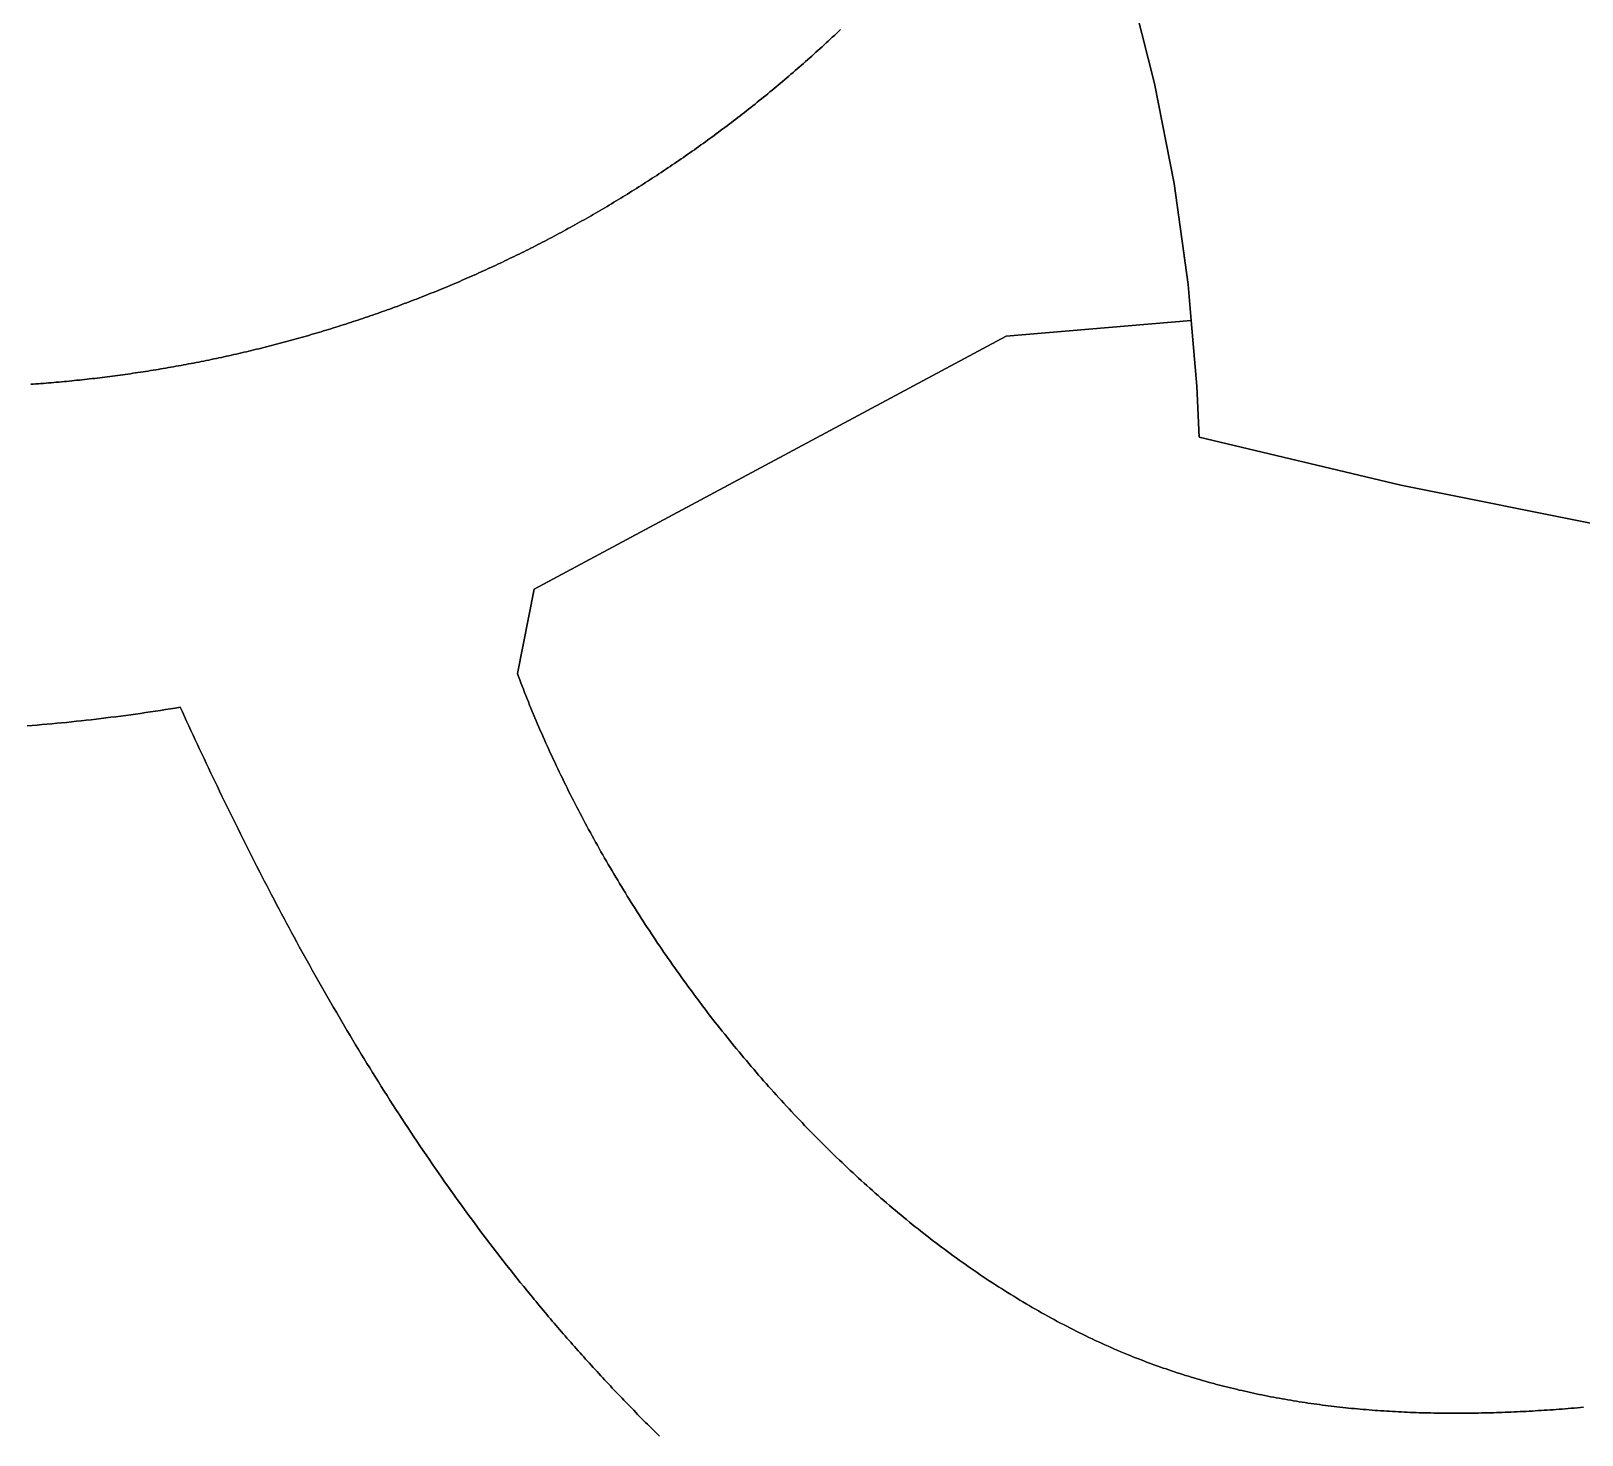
# Model space of a CAD drawing. Header units: millimetres. Extents: x 539514 to 908003, y -69769 to 203909.
# Drawn here: x 676249 to 703066, y -49740 to -25466 of the extents above; entities that cross this region are included whole.
import ezdxf

# ---------------------------------------------------------------- set-up
doc = ezdxf.new("R2010")
doc.units = ezdxf.units.MM
doc.layers.add('CLOSED_AREAS', color=7, linetype='Continuous')

msp = doc.modelspace()

# ---------------------------------------------------------------- linework, layer by layer
at = {"layer": 'CLOSED_AREAS'}
for points in [[(703090.479, -49260.421), (703038.383, -49265.021), (702986.299, -49269.527), (702934.229, -49273.939), (702882.172, -49278.255), (702830.128, -49282.475), (702778.099, -49286.598), (702726.084, -49290.623), (702674.083, -49294.55), (702622.097, -49298.378), (702570.125, -49302.106), (702518.169, -49305.733), (702466.227, -49309.259), (702414.301, -49312.682), (702362.391, -49316.002), (702310.496, -49319.219), (702258.618, -49322.331), (702206.756, -49325.337), (702154.91, -49328.238), (702103.081, -49331.031), (702051.269, -49333.717), (701999.473, -49336.294), (701947.696, -49338.763), (701895.935, -49341.121), (701844.193, -49343.368), (701792.468, -49345.504), (701740.762, -49347.528), (701689.074, -49349.439), (701637.404, -49351.236), (701585.754, -49352.918), (701534.122, -49354.485), (701482.51, -49355.936), (701430.917, -49357.27), (701379.344, -49358.486), (701327.79, -49359.584), (701276.257, -49360.563), (701224.744, -49361.421), (701173.251, -49362.159), (701121.78, -49362.776), (701070.329, -49363.27), (701018.899, -49363.641), (700967.491, -49363.889), (700916.104, -49364.012), (700864.739, -49364.009), (700813.396, -49363.881), (700762.076, -49363.625), (700710.777, -49363.242), (700659.502, -49362.73), (700608.249, -49362.09), (700557.019, -49361.319), (700505.813, -49360.418), (700454.63, -49359.385), (700403.471, -49358.22), (700352.335, -49356.921), (700301.224, -49355.489), (700250.137, -49353.923), (700199.075, -49352.221), (700148.038, -49350.383), (700097.025, -49348.408), (700046.038, -49346.296), (699995.076, -49344.045), (699944.14, -49341.655), (699893.229, -49339.125), (699842.345, -49336.454), (699791.487, -49333.642), (699740.655, -49330.688), (699689.85, -49327.59), (699639.072, -49324.349), (699588.322, -49320.963), (699537.598, -49317.432), (699486.902, -49313.755), (699436.234, -49309.931), (699385.594, -49305.959), (699334.981, -49301.839), (699284.398, -49297.569), (699233.843, -49293.15), (699183.316, -49288.58), (699132.819, -49283.859), (699082.351, -49278.985), (699031.913, -49273.959), (698981.504, -49268.778), (698931.125, -49263.443), (698880.776, -49257.953), (698830.458, -49252.307), (698780.17, -49246.503), (698729.913, -49240.542), (698679.686, -49234.423), (698629.491, -49228.145), (698579.327, -49221.706), (698529.195, -49215.107), (698479.095, -49208.347), (698429.027, -49201.424), (698378.991, -49194.338), (698328.987, -49187.089), (698279.016, -49179.675), (698229.078, -49172.095), (698179.173, -49164.35), (698129.301, -49156.438), (698079.463, -49148.358), (698029.659, -49140.109), (697979.888, -49131.692), (697930.152, -49123.104), (697880.45, -49114.346), (697830.782, -49105.417), (697781.15, -49096.315), (697731.552, -49087.04), (697681.99, -49077.592), (697632.463, -49067.969), (697582.971, -49058.17), (697533.516, -49048.196), (697484.097, -49038.045), (697434.713, -49027.716), (697385.367, -49017.208), (697336.057, -49006.522), (697286.784, -48995.656), (697237.548, -48984.609), (697188.35, -48973.38), (697139.189, -48961.97), (697090.066, -48950.376), (697040.98, -48938.598), (696991.933, -48926.637), (696942.925, -48914.489), (696893.955, -48902.156), (696845.024, -48889.636), (696796.132, -48876.928), (696747.279, -48864.032), (696698.466, -48850.947), (696649.692, -48837.671), (696600.959, -48824.206), (696552.265, -48810.548), (696503.612, -48796.699), (696454.999, -48782.656), (696406.427, -48768.42), (696357.896, -48753.989), (696309.406, -48739.363), (696260.958, -48724.541), (696212.551, -48709.522), (696164.186, -48694.306), (696115.864, -48678.891), (696067.583, -48663.277), (696019.345, -48647.463), (695971.149, -48631.448), (695922.997, -48615.232), (695874.887, -48598.814), (695826.821, -48582.193), (695778.798, -48565.368), (695730.819, -48548.338), (695682.885, -48531.104), (695634.994, -48513.663), (695587.147, -48496.015), (695539.346, -48478.16), (695491.589, -48460.096), (695443.877, -48441.824), (695396.21, -48423.341), (695348.589, -48404.648), (695301.013, -48385.743), (695253.483, -48366.626), (695206, -48347.297), (695150.17, -48324.272), (695094.406, -48300.952), (695038.707, -48277.339), (694983.073, -48253.434), (694927.507, -48229.239), (694872.007, -48204.754), (694816.575, -48179.981), (694761.211, -48154.921), (694705.917, -48129.576), (694650.691, -48103.947), (694595.536, -48078.036), (694540.451, -48051.843), (694485.438, -48025.371), (694430.496, -47998.62), (694375.627, -47971.592), (694320.831, -47944.288), (694266.109, -47916.71), (694211.46, -47888.859), (694156.887, -47860.735), (694102.388, -47832.342), (694047.966, -47803.679), (693993.62, -47774.749), (693939.352, -47745.553), (693885.161, -47716.091), (693831.048, -47686.366), (693777.015, -47656.379), (693723.061, -47626.131), (693669.187, -47595.623), (693615.393, -47564.857), (693561.681, -47533.834), (693508.051, -47502.556), (693454.504, -47471.023), (693401.039, -47439.238), (693347.658, -47407.202), (693294.361, -47374.915), (693241.149, -47342.379), (693188.023, -47309.597), (693134.982, -47276.568), (693082.028, -47243.294), (693029.161, -47209.777), (692976.382, -47176.019), (692923.692, -47142.019), (692871.09, -47107.781), (692818.578, -47073.304), (692766.156, -47038.591), (692713.825, -47003.643), (692661.585, -46968.461), (692609.437, -46933.047), (692557.382, -46897.401), (692505.419, -46861.526), (692453.551, -46825.422), (692401.776, -46789.091), (692350.097, -46752.534), (692298.513, -46715.753), (692247.025, -46678.75), (692195.633, -46641.524), (692144.339, -46604.078), (692093.143, -46566.413), (692042.045, -46528.531), (691991.046, -46490.432), (691940.147, -46452.119), (691889.348, -46413.592), (691838.649, -46374.853), (691788.052, -46335.903), (691737.557, -46296.743), (691687.165, -46257.376), (691636.876, -46217.801), (691586.69, -46178.022), (691536.609, -46138.038), (691486.632, -46097.851), (691436.762, -46057.464), (691386.997, -46016.876), (691337.339, -45976.089), (691287.788, -45935.106), (691238.345, -45893.926), (691189.011, -45852.552), (691139.785, -45810.984), (691090.67, -45769.225), (691041.664, -45727.275), (690992.769, -45685.136), (690943.986, -45642.81), (690895.315, -45600.296), (690846.756, -45557.598), (690798.311, -45514.716), (690749.979, -45471.652), (690701.762, -45428.406), (690653.659, -45384.981), (690605.672, -45341.377), (690557.802, -45297.597), (690510.048, -45253.641), (690462.411, -45209.511), (690414.893, -45165.207), (690367.492, -45120.732), (690320.211, -45076.087), (690273.05, -45031.274), (690226.009, -44986.292), (690179.088, -44941.145), (690132.29, -44895.832), (690085.613, -44850.357), (690039.059, -44804.719), (689992.628, -44758.92), (689946.321, -44712.962), (689900.138, -44666.846), (689854.081, -44620.574), (689808.148, -44574.146), (689762.343, -44527.564), (689716.664, -44480.829), (689671.112, -44433.944), (689625.688, -44386.908), (689580.393, -44339.724), (689535.227, -44292.392), (689490.191, -44244.915), (689445.285, -44197.293), (689400.509, -44149.529), (689355.866, -44101.622), (689311.354, -44053.575), (689266.976, -44005.389), (689222.73, -43957.065), (689178.619, -43908.605), (689134.641, -43860.009), (689090.799, -43811.281), (689047.093, -43762.419), (689003.522, -43713.427), (688960.089, -43664.305), (688916.793, -43615.055), (688873.635, -43565.679), (688830.616, -43516.176), (688787.735, -43466.55), (688744.995, -43416.8), (688702.395, -43366.929), (688659.936, -43316.938), (688617.618, -43266.829), (688575.443, -43216.602), (688533.41, -43166.258), (688491.521, -43115.8), (688449.775, -43065.229), (688408.174, -43014.546), (688366.719, -42963.752), (688325.408, -42912.849), (688284.244, -42861.838), (688243.227, -42810.72), (688202.358, -42759.497), (688161.636, -42708.17), (688121.064, -42656.741), (688080.64, -42605.21), (688040.366, -42553.58), (688000.243, -42501.851), (687960.27, -42450.025), (687920.45, -42398.104), (687880.781, -42346.087), (687841.265, -42293.978), (687801.903, -42241.778), (687762.694, -42189.486), (687723.64, -42137.106), (687684.742, -42084.639), (687645.998, -42032.085), (687607.412, -41979.446), (687568.982, -41926.723), (687530.71, -41873.918), (687492.595, -41821.033), (687454.64, -41768.068), (687416.844, -41715.025), (687379.207, -41661.904), (687341.731, -41608.709), (687304.416, -41555.439), (687267.263, -41502.097), (687230.272, -41448.683), (687193.444, -41395.2), (687156.779, -41341.647), (687120.278, -41288.027), (687083.942, -41234.342), (687047.771, -41180.591), (687011.766, -41126.778), (686975.927, -41072.902), (686940.255, -41018.966), (686904.751, -40964.971), (686869.415, -40910.918), (686834.248, -40856.808), (686799.249, -40802.643), (686764.421, -40748.425), (686729.764, -40694.154), (686695.277, -40639.832), (686660.962, -40585.46), (686626.819, -40531.04), (686592.85, -40476.573), (686559.053, -40422.06), (686525.431, -40367.503), (686491.984, -40312.902), (686458.711, -40258.261), (686425.615, -40203.579), (686392.694, -40148.858), (686359.951, -40094.099), (686327.386, -40039.305), (686294.998, -39984.475), (686262.79, -39929.612), (686230.761, -39874.717), (686198.911, -39819.792), (686167.243, -39764.836), (686135.755, -39709.853), (686104.449, -39654.843), (686073.326, -39599.808), (686042.385, -39544.748), (686011.628, -39489.666), (685981.055, -39434.563), (685950.667, -39379.439), (685920.464, -39324.297), (685890.447, -39269.138), (685860.616, -39213.963), (685830.973, -39158.774), (685801.517, -39103.571), (685772.249, -39048.356), (685743.17, -38993.131), (685714.28, -38937.897), (685685.581, -38882.655), (685657.072, -38827.407), (685628.754, -38772.154), (685600.628, -38716.897), (685572.695, -38661.637), (685544.954, -38606.377), (685517.407, -38551.117), (685490.054, -38495.858), (685462.896, -38440.603), (685435.933, -38385.352), (685409.166, -38330.107), (685382.596, -38274.869), (685356.222, -38219.64), (685330.047, -38164.42), (685304.069, -38109.212), (685278.291, -38054.016), (685252.712, -37998.834), (685227.333, -37943.667), (685202.154, -37888.517), (685177.177, -37833.385), (685152.402, -37778.272), (685127.829, -37723.18), (685103.459, -37668.109), (685079.293, -37613.063), (685055.331, -37558.04), (685031.574, -37503.044), (685008.022, -37448.076), (684984.676, -37393.136), (684961.536, -37338.226), (684938.604, -37283.348), (684915.879, -37228.503), (684893.363, -37173.692), (684871.056, -37118.916), (684848.958, -37064.178), (684827.07, -37009.477), (684805.393, -36954.816), (684783.927, -36900.197), (684762.674, -36845.619), (684741.632, -36791.085), (684720.804, -36736.596), (684700.189, -36682.154), (684679.788, -36627.759), (684659.603, -36573.414), (684951.087, -35115.992), (693112.651, -30743.725), (696310.623, -30471.434), (696257.799, -29851.032), (696013.3, -28103.956), (695674.654, -26372.656), (695242.88, -24662.208)], [(695242.88, -24662.208), (695674.654, -26372.656), (696013.3, -28103.956), (696257.799, -29851.032), (696310.623, -30471.434), (696407.462, -31608.777), (696446.575, -32490.046), (699932.722, -33315.268), (703444.657, -34022.647)], [(690244.753, -25440.851), (690209.634, -25474.096), (690174.468, -25507.247), (690139.257, -25540.304), (690104, -25573.269), (690068.697, -25606.14), (690033.348, -25638.918), (689997.954, -25671.602), (689962.515, -25704.194), (689927.031, -25736.692), (689891.501, -25769.097), (689855.926, -25801.409), (689820.307, -25833.628), (689784.642, -25865.754), (689748.933, -25897.786), (689713.18, -25929.726), (689677.381, -25961.573), (689641.539, -25993.327), (689605.652, -26024.988), (689569.721, -26056.556), (689533.747, -26088.031), (689497.728, -26119.413), (689461.665, -26150.703), (689425.559, -26181.9), (689389.409, -26213.004), (689353.216, -26244.016), (689316.98, -26274.935), (689280.7, -26305.761), (689244.377, -26336.495), (689208.011, -26367.136), (689171.602, -26397.684), (689135.15, -26428.14), (689098.656, -26458.504), (689062.119, -26488.775), (689025.54, -26518.954), (688988.918, -26549.04), (688952.254, -26579.034), (688915.548, -26608.936), (688878.8, -26638.745), (688842.01, -26668.463), (688805.178, -26698.088), (688768.305, -26727.62), (688731.39, -26757.061), (688694.434, -26786.41), (688657.436, -26815.666), (688620.397, -26844.831), (688583.317, -26873.903), (688546.196, -26902.883), (688509.034, -26931.772), (688471.831, -26960.568), (688434.588, -26989.273), (688397.304, -27017.885), (688359.979, -27046.406), (688322.615, -27074.835), (688285.21, -27103.173), (688247.765, -27131.418), (688210.28, -27159.572), (688172.755, -27187.634), (688135.19, -27215.605), (688097.586, -27243.484), (688059.942, -27271.271), (688022.258, -27298.967), (687984.536, -27326.571), (687946.774, -27354.083), (687908.973, -27381.505), (687871.133, -27408.834), (687833.254, -27436.073), (687795.336, -27463.22), (687757.38, -27490.276), (687719.385, -27517.24), (687681.352, -27544.113), (687643.28, -27570.895), (687605.17, -27597.586), (687567.022, -27624.185), (687528.837, -27650.693), (687490.613, -27677.111), (687452.351, -27703.437), (687414.052, -27729.672), (687375.715, -27755.816), (687337.341, -27781.869), (687298.93, -27807.831), (687260.481, -27833.702), (687221.995, -27859.482), (687183.472, -27885.172), (687144.913, -27910.77), (687106.316, -27936.278), (687067.683, -27961.695), (687029.014, -27987.021), (686990.308, -28012.256), (686951.566, -28037.401), (686912.787, -28062.455), (686873.972, -28087.419), (686835.122, -28112.292), (686796.235, -28137.074), (686757.313, -28161.766), (686718.355, -28186.367), (686679.362, -28210.878), (686640.333, -28235.299), (686601.269, -28259.629), (686562.17, -28283.868), (686523.035, -28308.018), (686483.866, -28332.077), (686444.662, -28356.046), (686405.423, -28379.924), (686366.149, -28403.712), (686326.841, -28427.41), (686287.499, -28451.018), (686248.122, -28474.536), (686208.711, -28497.964), (686169.266, -28521.302), (686129.787, -28544.549), (686090.274, -28567.707), (686050.727, -28590.775), (686011.147, -28613.753), (685971.533, -28636.641), (685931.886, -28659.439), (685892.205, -28682.147), (685852.491, -28704.765), (685812.744, -28727.294), (685772.965, -28749.733), (685733.152, -28772.082), (685693.307, -28794.341), (685653.429, -28816.511), (685613.518, -28838.591), (685573.575, -28860.582), (685533.6, -28882.483), (685493.593, -28904.294), (685453.553, -28926.016), (685413.482, -28947.649), (685373.379, -28969.192), (685333.244, -28990.646), (685293.077, -29012.01), (685252.879, -29033.285), (685212.649, -29054.471), (685172.389, -29075.567), (685132.097, -29096.575), (685091.773, -29117.493), (685051.419, -29138.321), (685011.035, -29159.061), (684970.619, -29179.712), (684930.173, -29200.273), (684889.696, -29220.745), (684849.189, -29241.129), (684808.652, -29261.423), (684768.084, -29281.629), (684727.486, -29301.745), (684686.859, -29321.773), (684646.201, -29341.711), (684605.514, -29361.561), (684564.798, -29381.322), (684524.051, -29400.995), (684483.276, -29420.578), (684442.471, -29440.073), (684401.637, -29459.479), (684360.773, -29478.797), (684319.881, -29498.025), (684278.96, -29517.166), (684238.011, -29536.218), (684197.033, -29555.181), (684156.026, -29574.055), (684114.991, -29592.842), (684073.927, -29611.54), (684032.836, -29630.149), (683991.716, -29648.67), (683950.569, -29667.103), (683909.393, -29685.447), (683868.19, -29703.703), (683826.959, -29721.871), (683785.701, -29739.951), (683744.416, -29757.942), (683703.103, -29775.846), (683661.763, -29793.661), (683620.396, -29811.388), (683579.002, -29829.027), (683537.581, -29846.578), (683496.133, -29864.041), (683454.659, -29881.416), (683413.159, -29898.704), (683371.632, -29915.903), (683330.078, -29933.014), (683288.499, -29950.038), (683246.893, -29966.974), (683205.262, -29983.822), (683163.605, -30000.582), (683121.922, -30017.255), (683080.214, -30033.839), (683038.48, -30050.337), (682996.72, -30066.746), (682954.936, -30083.068), (682913.126, -30099.303), (682871.291, -30115.45), (682829.431, -30131.509), (682787.547, -30147.481), (682745.638, -30163.366), (682703.704, -30179.163), (682661.745, -30194.872), (682619.763, -30210.495), (682577.756, -30226.03), (682535.725, -30241.478), (682493.67, -30256.839), (682451.591, -30272.112), (682409.488, -30287.298), (682367.361, -30302.397), (682325.211, -30317.409), (682283.038, -30332.334), (682240.841, -30347.172), (682198.62, -30361.923), (682156.377, -30376.586), (682114.111, -30391.163), (682071.821, -30405.653), (682029.509, -30420.056), (681987.175, -30434.372), (681944.817, -30448.602), (681902.437, -30462.744), (681860.035, -30476.8), (681817.611, -30490.769), (681775.164, -30504.651), (681732.696, -30518.447), (681690.205, -30532.156), (681647.693, -30545.778), (681605.159, -30559.314), (681562.603, -30572.763), (681520.026, -30586.126), (681477.428, -30599.402), (681434.808, -30612.591), (681392.168, -30625.695), (681349.506, -30638.712), (681306.823, -30651.642), (681264.12, -30664.486), (681221.396, -30677.244), (681178.651, -30689.916), (681135.886, -30702.501), (681093.1, -30715), (681050.294, -30727.413), (681007.469, -30739.74), (680964.623, -30751.981), (680921.757, -30764.135), (680878.871, -30776.204), (680835.966, -30788.186), (680793.041, -30800.083), (680750.097, -30811.894), (680707.133, -30823.618), (680664.15, -30835.257), (680621.149, -30846.81), (680578.128, -30858.277), (680535.088, -30869.658), (680492.029, -30880.954), (680448.952, -30892.163), (680405.856, -30903.287), (680362.741, -30914.326), (680319.609, -30925.278), (680276.458, -30936.146), (680233.289, -30946.927), (680190.102, -30957.623), (680146.897, -30968.233), (680103.674, -30978.758), (680060.434, -30989.198), (680017.176, -30999.552), (679973.9, -31009.82), (679930.608, -31020.004), (679887.298, -31030.102), (679843.971, -31040.114), (679800.627, -31050.042), (679757.266, -31059.884), (679713.888, -31069.641), (679670.494, -31079.312), (679627.083, -31088.899), (679583.656, -31098.4), (679540.212, -31107.817), (679496.752, -31117.148), (679453.276, -31126.394), (679409.784, -31135.556), (679366.276, -31144.632), (679322.752, -31153.624), (679279.213, -31162.53), (679235.658, -31171.352), (679192.088, -31180.089), (679148.502, -31188.741), (679104.902, -31197.308), (679061.286, -31205.79), (679017.655, -31214.188), (678974.009, -31222.501), (678930.348, -31230.73), (678886.673, -31238.873), (678842.983, -31246.933), (678799.279, -31254.907), (678755.561, -31262.798), (678711.828, -31270.603), (678668.081, -31278.325), (678624.32, -31285.961), (678580.546, -31293.514), (678536.757, -31300.982), (678492.955, -31308.366), (678449.14, -31315.665), (678405.311, -31322.88), (678361.468, -31330.011), (678317.613, -31337.058), (678273.744, -31344.02), (678229.863, -31350.899), (678185.968, -31357.693), (678142.061, -31364.403), (678098.141, -31371.029), (678054.208, -31377.571), (678010.264, -31384.029), (677966.307, -31390.403), (677922.337, -31396.694), (677878.356, -31402.9), (677834.362, -31409.022), (677790.357, -31415.061), (677746.34, -31421.016), (677702.311, -31426.887), (677658.271, -31432.674), (677614.22, -31438.378), (677570.157, -31443.998), (677526.083, -31449.534), (677481.997, -31454.986), (677437.901, -31460.355), (677393.794, -31465.641), (677349.676, -31470.843), (677305.548, -31475.961), (677261.409, -31480.997), (677217.26, -31485.948), (677173.1, -31490.816), (677128.93, -31495.601), (677084.75, -31500.303), (677040.561, -31504.921), (676996.361, -31509.456), (676952.151, -31513.907), (676907.932, -31518.276), (676863.704, -31522.561), (676819.466, -31526.763), (676775.218, -31530.882), (676730.962, -31534.918), (676686.696, -31538.871), (676642.422, -31542.741), (676598.139, -31546.528), (676553.846, -31550.232), (676509.546, -31553.853), (676465.236, -31557.391), (676420.919, -31560.846), (676376.593, -31564.219), (676332.259, -31567.508), (676287.917, -31570.715), (676243.566, -31573.839)], [(676243.566, -31573.839), (676287.917, -31570.715), (676332.259, -31567.508), (676376.593, -31564.219), (676420.919, -31560.846), (676465.236, -31557.391), (676509.546, -31553.853), (676553.846, -31550.232), (676598.139, -31546.528), (676642.422, -31542.741), (676686.696, -31538.871), (676730.962, -31534.918), (676775.218, -31530.882), (676819.466, -31526.763), (676863.704, -31522.561), (676907.932, -31518.276), (676952.151, -31513.907), (676996.361, -31509.456), (677040.561, -31504.921), (677084.75, -31500.303), (677128.93, -31495.601), (677173.1, -31490.816), (677217.26, -31485.948), (677261.409, -31480.997), (677305.548, -31475.961), (677349.676, -31470.843), (677393.794, -31465.641), (677437.901, -31460.355), (677481.997, -31454.986), (677526.083, -31449.534), (677570.157, -31443.998), (677614.22, -31438.378), (677658.271, -31432.674), (677702.311, -31426.887), (677746.34, -31421.016), (677790.357, -31415.061), (677834.362, -31409.022), (677878.356, -31402.9), (677922.337, -31396.694), (677966.307, -31390.403), (678010.264, -31384.029), (678054.208, -31377.571), (678098.141, -31371.029), (678142.061, -31364.403), (678185.968, -31357.693), (678229.863, -31350.899), (678273.744, -31344.02), (678317.613, -31337.058), (678361.468, -31330.011), (678405.311, -31322.88), (678449.14, -31315.665), (678492.955, -31308.366), (678536.757, -31300.982), (678580.546, -31293.514), (678624.32, -31285.961), (678668.081, -31278.325), (678711.828, -31270.603), (678755.561, -31262.798), (678799.279, -31254.907), (678842.983, -31246.933), (678886.673, -31238.873), (678930.348, -31230.73), (678974.009, -31222.501), (679017.655, -31214.188), (679061.286, -31205.79), (679104.902, -31197.308), (679148.502, -31188.741), (679192.088, -31180.089), (679235.658, -31171.352), (679279.213, -31162.53), (679322.752, -31153.624), (679366.276, -31144.632), (679409.784, -31135.556), (679453.276, -31126.394), (679496.752, -31117.148), (679540.212, -31107.817), (679583.656, -31098.4), (679627.083, -31088.899), (679670.494, -31079.312), (679713.888, -31069.641), (679757.266, -31059.884), (679800.627, -31050.042), (679843.971, -31040.114), (679887.298, -31030.102), (679930.608, -31020.004), (679973.9, -31009.82), (680017.176, -30999.552), (680060.434, -30989.198), (680103.674, -30978.758), (680146.897, -30968.233), (680190.102, -30957.623), (680233.289, -30946.927), (680276.458, -30936.146), (680319.609, -30925.278), (680362.741, -30914.326), (680405.856, -30903.287), (680448.952, -30892.163), (680492.029, -30880.954), (680535.088, -30869.658), (680578.128, -30858.277), (680621.149, -30846.81), (680664.15, -30835.257), (680707.133, -30823.618), (680750.097, -30811.894), (680793.041, -30800.083), (680835.966, -30788.186), (680878.871, -30776.204), (680921.757, -30764.135), (680964.623, -30751.981), (681007.469, -30739.74), (681050.294, -30727.413), (681093.1, -30715), (681135.886, -30702.501), (681178.651, -30689.916), (681221.396, -30677.244), (681264.12, -30664.486), (681306.823, -30651.642), (681349.506, -30638.712), (681392.168, -30625.695), (681434.808, -30612.591), (681477.428, -30599.402), (681520.026, -30586.126), (681562.603, -30572.763), (681605.159, -30559.314), (681647.693, -30545.778), (681690.205, -30532.156), (681732.696, -30518.447), (681775.164, -30504.651), (681817.611, -30490.769), (681860.035, -30476.8), (681902.437, -30462.744), (681944.817, -30448.602), (681987.175, -30434.372), (682029.509, -30420.056), (682071.821, -30405.653), (682114.111, -30391.163), (682156.377, -30376.586), (682198.62, -30361.923), (682240.841, -30347.172), (682283.038, -30332.334), (682325.211, -30317.409), (682367.361, -30302.397), (682409.488, -30287.298), (682451.591, -30272.112), (682493.67, -30256.839), (682535.725, -30241.478), (682577.756, -30226.03), (682619.763, -30210.495), (682661.745, -30194.872), (682703.704, -30179.163), (682745.638, -30163.366), (682787.547, -30147.481), (682829.431, -30131.509), (682871.291, -30115.45), (682913.126, -30099.303), (682954.936, -30083.068), (682996.72, -30066.746), (683038.48, -30050.337), (683080.214, -30033.839), (683121.922, -30017.255), (683163.605, -30000.582), (683205.262, -29983.822), (683246.893, -29966.974), (683288.499, -29950.038), (683330.078, -29933.014), (683371.632, -29915.903), (683413.159, -29898.704), (683454.659, -29881.416), (683496.133, -29864.041), (683537.581, -29846.578), (683579.002, -29829.027), (683620.396, -29811.388), (683661.763, -29793.661), (683703.103, -29775.846), (683744.416, -29757.942), (683785.701, -29739.951), (683826.959, -29721.871), (683868.19, -29703.703), (683909.393, -29685.447), (683950.569, -29667.103), (683991.716, -29648.67), (684032.836, -29630.149), (684073.927, -29611.54), (684114.991, -29592.842), (684156.026, -29574.055), (684197.033, -29555.181), (684238.011, -29536.218), (684278.96, -29517.166), (684319.881, -29498.025), (684360.773, -29478.797), (684401.637, -29459.479), (684442.471, -29440.073), (684483.276, -29420.578), (684524.051, -29400.995), (684564.798, -29381.322), (684605.514, -29361.561), (684646.201, -29341.711), (684686.859, -29321.773), (684727.486, -29301.745), (684768.084, -29281.629), (684808.652, -29261.423), (684849.189, -29241.129), (684889.696, -29220.745), (684930.173, -29200.273), (684970.619, -29179.712), (685011.035, -29159.061), (685051.419, -29138.321), (685091.773, -29117.493), (685132.097, -29096.575), (685172.389, -29075.567), (685212.649, -29054.471), (685252.879, -29033.285), (685293.077, -29012.01), (685333.244, -28990.646), (685373.379, -28969.192), (685413.482, -28947.649), (685453.553, -28926.016), (685493.593, -28904.294), (685533.6, -28882.483), (685573.575, -28860.582), (685613.518, -28838.591), (685653.429, -28816.511), (685693.307, -28794.341), (685733.152, -28772.082), (685772.965, -28749.733), (685812.744, -28727.294), (685852.491, -28704.765), (685892.205, -28682.147), (685931.886, -28659.439), (685971.533, -28636.641), (686011.147, -28613.753), (686050.727, -28590.775), (686090.274, -28567.707), (686129.787, -28544.549), (686169.266, -28521.302), (686208.711, -28497.964), (686248.122, -28474.536), (686287.499, -28451.018), (686326.841, -28427.41), (686366.149, -28403.712), (686405.423, -28379.924), (686444.662, -28356.046), (686483.866, -28332.077), (686523.035, -28308.018), (686562.17, -28283.868), (686601.269, -28259.629), (686640.333, -28235.299), (686679.362, -28210.878), (686718.355, -28186.367), (686757.313, -28161.766), (686796.235, -28137.074), (686835.122, -28112.292), (686873.972, -28087.419), (686912.787, -28062.455), (686951.566, -28037.401), (686990.308, -28012.256), (687029.014, -27987.021), (687067.683, -27961.695), (687106.316, -27936.278), (687144.913, -27910.77), (687183.472, -27885.172), (687221.995, -27859.482), (687260.481, -27833.702), (687298.93, -27807.831), (687337.341, -27781.869), (687375.715, -27755.816), (687414.052, -27729.672), (687452.351, -27703.437), (687490.613, -27677.111), (687528.837, -27650.693), (687567.022, -27624.185), (687605.17, -27597.586), (687643.28, -27570.895), (687681.352, -27544.113), (687719.385, -27517.24), (687757.38, -27490.276), (687795.336, -27463.22), (687833.254, -27436.073), (687871.133, -27408.834), (687908.973, -27381.505), (687946.774, -27354.083), (687984.536, -27326.571), (688022.258, -27298.967), (688059.942, -27271.271), (688097.586, -27243.484), (688135.19, -27215.605), (688172.755, -27187.634), (688210.28, -27159.572), (688247.765, -27131.418), (688285.21, -27103.173), (688322.615, -27074.835), (688359.979, -27046.406), (688397.304, -27017.885), (688434.588, -26989.273), (688471.831, -26960.568), (688509.034, -26931.772), (688546.196, -26902.883), (688583.317, -26873.903), (688620.397, -26844.831), (688657.436, -26815.666), (688694.434, -26786.41), (688731.39, -26757.061), (688768.305, -26727.62), (688805.178, -26698.088), (688842.01, -26668.463), (688878.8, -26638.745), (688915.548, -26608.936), (688952.254, -26579.034), (688988.918, -26549.04), (689025.54, -26518.954), (689062.119, -26488.775), (689098.656, -26458.504), (689135.15, -26428.14), (689171.602, -26397.684), (689208.011, -26367.136), (689244.377, -26336.495), (689280.7, -26305.761), (689316.98, -26274.935), (689353.216, -26244.016), (689389.409, -26213.004), (689425.559, -26181.9), (689461.665, -26150.703), (689497.728, -26119.413), (689533.747, -26088.031), (689569.721, -26056.556), (689605.652, -26024.988), (689641.539, -25993.327), (689677.381, -25961.573), (689713.18, -25929.726), (689748.933, -25897.786), (689784.642, -25865.754), (689820.307, -25833.628), (689855.926, -25801.409), (689891.501, -25769.097), (689927.031, -25736.692), (689962.515, -25704.194), (689997.954, -25671.602), (690033.348, -25638.918), (690068.697, -25606.14), (690104, -25573.269), (690139.257, -25540.304), (690174.468, -25507.247), (690209.634, -25474.096), (690244.753, -25440.851)], [(703444.657, -34022.647), (699932.722, -33315.268), (696446.575, -32490.046), (696407.462, -31608.777), (696310.623, -30471.434), (693112.651, -30743.725), (684951.087, -35115.992), (684659.603, -36573.414), (684679.788, -36627.759), (684700.189, -36682.154), (684720.804, -36736.596), (684741.632, -36791.085), (684762.674, -36845.619), (684783.927, -36900.197), (684805.393, -36954.816), (684827.07, -37009.477), (684848.958, -37064.178), (684871.056, -37118.916), (684893.363, -37173.692), (684915.879, -37228.503), (684938.604, -37283.348), (684961.536, -37338.226), (684984.676, -37393.136), (685008.022, -37448.076), (685031.574, -37503.044), (685055.331, -37558.04), (685079.293, -37613.063), (685103.459, -37668.109), (685127.829, -37723.18), (685152.402, -37778.272), (685177.177, -37833.385), (685202.154, -37888.517), (685227.333, -37943.667), (685252.712, -37998.834), (685278.291, -38054.016), (685304.069, -38109.212), (685330.047, -38164.42), (685356.222, -38219.64), (685382.596, -38274.869), (685409.166, -38330.107), (685435.933, -38385.352), (685462.896, -38440.603), (685490.054, -38495.858), (685517.407, -38551.117), (685544.954, -38606.377), (685572.695, -38661.637), (685600.628, -38716.897), (685628.754, -38772.154), (685657.072, -38827.407), (685685.581, -38882.655), (685714.28, -38937.897), (685743.17, -38993.131), (685772.249, -39048.356), (685801.517, -39103.571), (685830.973, -39158.774), (685860.616, -39213.963), (685890.447, -39269.138), (685920.464, -39324.297), (685950.667, -39379.439), (685981.055, -39434.563), (686011.628, -39489.666), (686042.385, -39544.748), (686073.326, -39599.808), (686104.449, -39654.843), (686135.755, -39709.853), (686167.243, -39764.836), (686198.911, -39819.792), (686230.761, -39874.717), (686262.79, -39929.612), (686294.998, -39984.475), (686327.386, -40039.305), (686359.951, -40094.099), (686392.694, -40148.858), (686425.615, -40203.579), (686458.711, -40258.261), (686491.984, -40312.902), (686525.431, -40367.503), (686559.053, -40422.06), (686592.85, -40476.573), (686626.819, -40531.04), (686660.962, -40585.46), (686695.277, -40639.832), (686729.764, -40694.154), (686764.421, -40748.425), (686799.249, -40802.643), (686834.248, -40856.808), (686869.415, -40910.918), (686904.751, -40964.971), (686940.255, -41018.966), (686975.927, -41072.902), (687011.766, -41126.778), (687047.771, -41180.591), (687083.942, -41234.342), (687120.278, -41288.027), (687156.779, -41341.647), (687193.444, -41395.2), (687230.272, -41448.683), (687267.263, -41502.097), (687304.416, -41555.439), (687341.731, -41608.709), (687379.207, -41661.904), (687416.844, -41715.025), (687454.64, -41768.068), (687492.595, -41821.033), (687530.71, -41873.918), (687568.982, -41926.723), (687607.412, -41979.446), (687645.998, -42032.085), (687684.742, -42084.639), (687723.64, -42137.106), (687762.694, -42189.486), (687801.903, -42241.778), (687841.265, -42293.978), (687880.781, -42346.087), (687920.45, -42398.104), (687960.27, -42450.025), (688000.243, -42501.851), (688040.366, -42553.58), (688080.64, -42605.21), (688121.064, -42656.741), (688161.636, -42708.17), (688202.358, -42759.497), (688243.227, -42810.72), (688284.244, -42861.838), (688325.408, -42912.849), (688366.719, -42963.752), (688408.174, -43014.546), (688449.775, -43065.229), (688491.521, -43115.8), (688533.41, -43166.258), (688575.443, -43216.602), (688617.618, -43266.829), (688659.936, -43316.938), (688702.395, -43366.929), (688744.995, -43416.8), (688787.735, -43466.55), (688830.616, -43516.176), (688873.635, -43565.679), (688916.793, -43615.055), (688960.089, -43664.305), (689003.522, -43713.427), (689047.093, -43762.419), (689090.799, -43811.281), (689134.641, -43860.009), (689178.619, -43908.605), (689222.73, -43957.065), (689266.976, -44005.389), (689311.354, -44053.575), (689355.866, -44101.622), (689400.509, -44149.529), (689445.285, -44197.293), (689490.191, -44244.915), (689535.227, -44292.392), (689580.393, -44339.724), (689625.688, -44386.908), (689671.112, -44433.944), (689716.664, -44480.829), (689762.343, -44527.564), (689808.148, -44574.146), (689854.081, -44620.574), (689900.138, -44666.846), (689946.321, -44712.962), (689992.628, -44758.92), (690039.059, -44804.719), (690085.613, -44850.357), (690132.29, -44895.832), (690179.088, -44941.145), (690226.009, -44986.292), (690273.05, -45031.274), (690320.211, -45076.087), (690367.492, -45120.732), (690414.893, -45165.207), (690462.411, -45209.511), (690510.048, -45253.641), (690557.802, -45297.597), (690605.672, -45341.377), (690653.659, -45384.981), (690701.762, -45428.406), (690749.979, -45471.652), (690798.311, -45514.716), (690846.756, -45557.598), (690895.315, -45600.296), (690943.986, -45642.81), (690992.769, -45685.136), (691041.664, -45727.275), (691090.67, -45769.225), (691139.785, -45810.984), (691189.011, -45852.552), (691238.345, -45893.926), (691287.788, -45935.106), (691337.339, -45976.089), (691386.997, -46016.876), (691436.762, -46057.464), (691486.632, -46097.851), (691536.609, -46138.038), (691586.69, -46178.022), (691636.876, -46217.801), (691687.165, -46257.376), (691737.557, -46296.743), (691788.052, -46335.903), (691838.649, -46374.853), (691889.348, -46413.592), (691940.147, -46452.119), (691991.046, -46490.432), (692042.045, -46528.531), (692093.143, -46566.413), (692144.339, -46604.078), (692195.633, -46641.524), (692247.025, -46678.75), (692298.513, -46715.753), (692350.097, -46752.534), (692401.776, -46789.091), (692453.551, -46825.422), (692505.419, -46861.526), (692557.382, -46897.401), (692609.437, -46933.047), (692661.585, -46968.461), (692713.825, -47003.643), (692766.156, -47038.591), (692818.578, -47073.304), (692871.09, -47107.781), (692923.692, -47142.019), (692976.382, -47176.019), (693029.161, -47209.777), (693082.028, -47243.294), (693134.982, -47276.568), (693188.023, -47309.597), (693241.149, -47342.379), (693294.361, -47374.915), (693347.658, -47407.202), (693401.039, -47439.238), (693454.504, -47471.023), (693508.051, -47502.556), (693561.681, -47533.834), (693615.393, -47564.857), (693669.187, -47595.623), (693723.061, -47626.131), (693777.015, -47656.379), (693831.048, -47686.366), (693885.161, -47716.091), (693939.352, -47745.553), (693993.62, -47774.749), (694047.966, -47803.679), (694102.388, -47832.342), (694156.887, -47860.735), (694211.46, -47888.859), (694266.109, -47916.71), (694320.831, -47944.288), (694375.627, -47971.592), (694430.496, -47998.62), (694485.438, -48025.371), (694540.451, -48051.843), (694595.536, -48078.036), (694650.691, -48103.947), (694705.917, -48129.576), (694761.211, -48154.921), (694816.575, -48179.981), (694872.007, -48204.754), (694927.507, -48229.239), (694983.073, -48253.434), (695038.707, -48277.339), (695094.406, -48300.952), (695150.17, -48324.272), (695206, -48347.297), (695253.483, -48366.626), (695301.013, -48385.743), (695348.589, -48404.648), (695396.21, -48423.341), (695443.877, -48441.824), (695491.589, -48460.096), (695539.346, -48478.16), (695587.147, -48496.015), (695634.994, -48513.663), (695682.885, -48531.104), (695730.819, -48548.338), (695778.798, -48565.368), (695826.821, -48582.193), (695874.887, -48598.814), (695922.997, -48615.232), (695971.149, -48631.448), (696019.345, -48647.463), (696067.583, -48663.277), (696115.864, -48678.891), (696164.186, -48694.306), (696212.551, -48709.522), (696260.958, -48724.541), (696309.406, -48739.363), (696357.896, -48753.989), (696406.427, -48768.42), (696454.999, -48782.656), (696503.612, -48796.699), (696552.265, -48810.548), (696600.959, -48824.206), (696649.692, -48837.671), (696698.466, -48850.947), (696747.279, -48864.032), (696796.132, -48876.928), (696845.024, -48889.636), (696893.955, -48902.156), (696942.925, -48914.489), (696991.933, -48926.637), (697040.98, -48938.598), (697090.066, -48950.376), (697139.189, -48961.97), (697188.35, -48973.38), (697237.548, -48984.609), (697286.784, -48995.656), (697336.057, -49006.522), (697385.367, -49017.208), (697434.713, -49027.716), (697484.097, -49038.045), (697533.516, -49048.196), (697582.971, -49058.17), (697632.463, -49067.969), (697681.99, -49077.592), (697731.552, -49087.04), (697781.15, -49096.315), (697830.782, -49105.417), (697880.45, -49114.346), (697930.152, -49123.104), (697979.888, -49131.692), (698029.659, -49140.109), (698079.463, -49148.358), (698129.301, -49156.438), (698179.173, -49164.35), (698229.078, -49172.095), (698279.016, -49179.675), (698328.987, -49187.089), (698378.991, -49194.338), (698429.027, -49201.424), (698479.095, -49208.347), (698529.195, -49215.107), (698579.327, -49221.706), (698629.491, -49228.145), (698679.686, -49234.423), (698729.913, -49240.542), (698780.17, -49246.503), (698830.458, -49252.307), (698880.776, -49257.953), (698931.125, -49263.443), (698981.504, -49268.778), (699031.913, -49273.959), (699082.351, -49278.985), (699132.819, -49283.859), (699183.316, -49288.58), (699233.843, -49293.15), (699284.398, -49297.569), (699334.981, -49301.839), (699385.594, -49305.959), (699436.234, -49309.931), (699486.902, -49313.755), (699537.598, -49317.432), (699588.322, -49320.963), (699639.072, -49324.349), (699689.85, -49327.59), (699740.655, -49330.688), (699791.487, -49333.642), (699842.345, -49336.454), (699893.229, -49339.125), (699944.14, -49341.655), (699995.076, -49344.045), (700046.038, -49346.296), (700097.025, -49348.408), (700148.038, -49350.383), (700199.075, -49352.221), (700250.137, -49353.923), (700301.224, -49355.489), (700352.335, -49356.921), (700403.471, -49358.22), (700454.63, -49359.385), (700505.813, -49360.418), (700557.019, -49361.319), (700608.249, -49362.09), (700659.502, -49362.73), (700710.777, -49363.242), (700762.076, -49363.625), (700813.396, -49363.881), (700864.739, -49364.009), (700916.104, -49364.012), (700967.491, -49363.889), (701018.899, -49363.641), (701070.329, -49363.27), (701121.78, -49362.776), (701173.251, -49362.159), (701224.744, -49361.421), (701276.257, -49360.563), (701327.79, -49359.584), (701379.344, -49358.486), (701430.917, -49357.27), (701482.51, -49355.936), (701534.122, -49354.485), (701585.754, -49352.918), (701637.404, -49351.236), (701689.074, -49349.439), (701740.762, -49347.528), (701792.468, -49345.504), (701844.193, -49343.368), (701895.935, -49341.121), (701947.696, -49338.763), (701999.473, -49336.294), (702051.269, -49333.717), (702103.081, -49331.031), (702154.91, -49328.238), (702206.756, -49325.337), (702258.618, -49322.331), (702310.496, -49319.219), (702362.391, -49316.002), (702414.301, -49312.682), (702466.227, -49309.259), (702518.169, -49305.733), (702570.125, -49302.106), (702622.097, -49298.378), (702674.083, -49294.55), (702726.084, -49290.623), (702778.099, -49286.598), (702830.128, -49282.475), (702882.172, -49278.255), (702934.229, -49273.939), (702986.299, -49269.527), (703038.383, -49265.021), (703090.479, -49260.421)], [(676183.693, -37478.649), (676268.527, -37471.977), (676353.398, -37465.06), (676438.307, -37457.898), (676523.252, -37450.49), (676608.234, -37442.836), (676693.253, -37434.935), (676778.308, -37426.788), (676863.398, -37418.394), (676948.525, -37409.753), (677033.687, -37400.863), (677118.884, -37391.726), (677204.117, -37382.341), (677289.384, -37372.706), (677374.687, -37362.823), (677460.023, -37352.69), (677545.394, -37342.308), (677630.799, -37331.675), (677716.238, -37320.793), (677801.71, -37309.659), (677887.215, -37298.275), (677972.754, -37286.639), (678058.326, -37274.751), (678143.93, -37262.612), (678229.567, -37250.22), (678315.236, -37237.575), (678400.937, -37224.678), (678486.67, -37211.527), (678572.434, -37198.122), (678658.23, -37184.463), (678744.056, -37170.55), (678829.914, -37156.383), (678866.515, -37236.737), (678903.255, -37317.156), (678940.133, -37397.638), (678977.151, -37478.181), (679014.31, -37558.783), (679051.61, -37639.442), (679089.051, -37720.157), (679126.635, -37800.924), (679164.363, -37881.744), (679202.235, -37962.613), (679240.251, -38043.529), (679278.413, -38124.492), (679316.721, -38205.498), (679355.177, -38286.546), (679393.78, -38367.635), (679432.532, -38448.762), (679471.432, -38529.925), (679510.483, -38611.122), (679549.685, -38692.352), (679589.037, -38773.613), (679628.542, -38854.902), (679668.2, -38936.219), (679708.012, -39017.56), (679747.978, -39098.925), (679788.099, -39180.31), (679828.375, -39261.715), (679868.809, -39343.137), (679909.399, -39424.575), (679950.148, -39506.027), (679991.055, -39587.49), (680032.122, -39668.963), (680073.349, -39750.444), (680114.737, -39831.931), (680156.286, -39913.422), (680197.998, -39994.915), (680239.874, -40076.409), (680281.913, -40157.901), (680324.116, -40239.39), (680366.485, -40320.873), (680409.02, -40402.349), (680451.722, -40483.816), (680494.591, -40565.272), (680537.629, -40646.716), (680580.835, -40728.144), (680624.212, -40809.556), (680667.758, -40890.949), (680711.476, -40972.321), (680755.366, -41053.671), (680799.429, -41134.997), (680843.665, -41216.297), (680888.075, -41297.569), (680932.66, -41378.811), (680977.42, -41460.021), (681022.357, -41541.197), (681067.471, -41622.337), (681112.762, -41703.44), (681158.233, -41784.504), (681203.882, -41865.526), (681249.711, -41946.505), (681295.721, -42027.44), (681341.913, -42108.327), (681388.287, -42189.165), (681434.843, -42269.952), (681481.583, -42350.687), (681528.508, -42431.367), (681575.618, -42511.99), (681622.913, -42592.556), (681670.395, -42673.061), (681718.065, -42753.504), (681765.922, -42833.882), (681813.969, -42914.195), (681862.204, -42994.44), (681910.63, -43074.616), (681959.247, -43154.719), (682008.056, -43234.75), (682057.057, -43314.704), (682106.251, -43394.582), (682155.639, -43474.38), (682205.222, -43554.097), (682255, -43633.732), (682304.974, -43713.281), (682355.145, -43792.744), (682405.514, -43872.118), (682456.081, -43951.401), (682506.846, -44030.592), (682557.812, -44109.688), (682608.978, -44188.689), (682660.345, -44267.591), (682711.915, -44346.393), (682763.687, -44425.093), (682815.662, -44503.69), (682867.842, -44582.181), (682920.226, -44660.564), (682972.816, -44738.837), (683025.612, -44817), (683078.616, -44895.049), (683131.827, -44972.982), (683185.247, -45050.799), (683238.876, -45128.497), (683292.715, -45206.074), (683346.765, -45283.528), (683401.026, -45360.857), (683455.5, -45438.06), (683510.186, -45515.135), (683565.086, -45592.079), (683620.2, -45668.891), (683675.53, -45745.569), (683731.076, -45822.11), (683786.838, -45898.514), (683842.817, -45974.778), (683899.015, -46050.901), (683955.431, -46126.88), (684012.067, -46202.713), (684068.923, -46278.399), (684126, -46353.936), (684183.298, -46429.321), (684240.82, -46504.554), (684298.564, -46579.631), (684356.532, -46654.552), (684414.725, -46729.314), (684473.144, -46803.915), (684531.788, -46878.354), (684590.66, -46952.628), (684649.758, -47026.736), (684709.086, -47100.676), (684768.642, -47174.445), (684828.428, -47248.043), (684888.445, -47321.467), (684919.285, -47359.019), (684950.186, -47396.525), (684981.147, -47433.985), (685012.168, -47471.398), (685043.25, -47508.764), (685074.391, -47546.083), (685105.592, -47583.354), (685136.853, -47620.579), (685168.172, -47657.756), (685199.551, -47694.885), (685230.989, -47731.966), (685262.486, -47768.999), (685294.041, -47805.984), (685325.655, -47842.92), (685357.327, -47879.808), (685389.057, -47916.647), (685420.845, -47953.437), (685452.69, -47990.178), (685484.594, -48026.87), (685516.555, -48063.512), (685548.573, -48100.104), (685580.648, -48136.647), (685612.779, -48173.14), (685644.968, -48209.582), (685677.213, -48245.974), (685709.515, -48282.316), (685741.872, -48318.606), (685774.286, -48354.846), (685806.756, -48391.035), (685839.281, -48427.173), (685871.861, -48463.259), (685904.497, -48499.293), (685937.189, -48535.276), (685969.935, -48571.207), (686002.736, -48607.085), (686035.591, -48642.912), (686068.501, -48678.686), (686101.465, -48714.407), (686134.483, -48750.075), (686167.556, -48785.691), (686200.682, -48821.253), (686233.861, -48856.762), (686267.094, -48892.217), (686300.38, -48927.619), (686333.72, -48962.967), (686367.112, -48998.26), (686400.557, -49033.5), (686434.054, -49068.685), (686467.604, -49103.815), (686501.206, -49138.891), (686534.859, -49173.912), (686568.565, -49208.877), (686602.323, -49243.788), (686636.131, -49278.642), (686669.992, -49313.442), (686703.903, -49348.185), (686737.865, -49382.872), (686771.878, -49417.504), (686805.942, -49452.079), (686840.056, -49486.597), (686874.221, -49521.059), (686908.435, -49555.463), (686942.7, -49589.811), (686977.014, -49624.102), (687011.378, -49658.335), (687045.791, -49692.51), (687080.253, -49726.628), (687114.765, -49760.688)], [(687114.765, -49760.688), (687080.253, -49726.628), (687045.791, -49692.51), (687011.378, -49658.335), (686977.014, -49624.102), (686942.7, -49589.811), (686908.435, -49555.463), (686874.221, -49521.059), (686840.056, -49486.597), (686805.942, -49452.079), (686771.878, -49417.504), (686737.865, -49382.872), (686703.903, -49348.185), (686669.992, -49313.442), (686636.131, -49278.642), (686602.323, -49243.788), (686568.565, -49208.877), (686534.859, -49173.912), (686501.206, -49138.891), (686467.604, -49103.815), (686434.054, -49068.685), (686400.557, -49033.5), (686367.112, -48998.26), (686333.72, -48962.967), (686300.38, -48927.619), (686267.094, -48892.217), (686233.861, -48856.762), (686200.682, -48821.253), (686167.556, -48785.691), (686134.483, -48750.075), (686101.465, -48714.407), (686068.501, -48678.686), (686035.591, -48642.912), (686002.736, -48607.085), (685969.935, -48571.207), (685937.189, -48535.276), (685904.497, -48499.293), (685871.861, -48463.259), (685839.281, -48427.173), (685806.756, -48391.035), (685774.286, -48354.846), (685741.872, -48318.606), (685709.515, -48282.316), (685677.213, -48245.974), (685644.968, -48209.582), (685612.779, -48173.14), (685580.648, -48136.647), (685548.573, -48100.104), (685516.555, -48063.512), (685484.594, -48026.87), (685452.69, -47990.178), (685420.845, -47953.437), (685389.057, -47916.647), (685357.327, -47879.808), (685325.655, -47842.92), (685294.041, -47805.984), (685262.486, -47768.999), (685230.989, -47731.966), (685199.551, -47694.885), (685168.172, -47657.756), (685136.853, -47620.579), (685105.592, -47583.354), (685074.391, -47546.083), (685043.25, -47508.764), (685012.168, -47471.398), (684981.147, -47433.985), (684950.186, -47396.525), (684919.285, -47359.019), (684888.445, -47321.467), (684828.428, -47248.043), (684768.642, -47174.445), (684709.086, -47100.676), (684649.758, -47026.736), (684590.66, -46952.628), (684531.788, -46878.354), (684473.144, -46803.915), (684414.725, -46729.314), (684356.532, -46654.552), (684298.564, -46579.631), (684240.82, -46504.554), (684183.298, -46429.321), (684126, -46353.936), (684068.923, -46278.399), (684012.067, -46202.713), (683955.431, -46126.88), (683899.015, -46050.901), (683842.817, -45974.778), (683786.838, -45898.514), (683731.076, -45822.11), (683675.53, -45745.569), (683620.2, -45668.891), (683565.086, -45592.079), (683510.186, -45515.135), (683455.5, -45438.06), (683401.026, -45360.857), (683346.765, -45283.528), (683292.715, -45206.074), (683238.876, -45128.497), (683185.247, -45050.799), (683131.827, -44972.982), (683078.616, -44895.049), (683025.612, -44817), (682972.816, -44738.837), (682920.226, -44660.564), (682867.842, -44582.181), (682815.662, -44503.69), (682763.687, -44425.093), (682711.915, -44346.393), (682660.345, -44267.591), (682608.978, -44188.689), (682557.812, -44109.688), (682506.846, -44030.592), (682456.081, -43951.401), (682405.514, -43872.118), (682355.145, -43792.744), (682304.974, -43713.281), (682255, -43633.732), (682205.222, -43554.097), (682155.639, -43474.38), (682106.251, -43394.582), (682057.057, -43314.704), (682008.056, -43234.75), (681959.247, -43154.719), (681910.63, -43074.616), (681862.204, -42994.44), (681813.969, -42914.195), (681765.922, -42833.882), (681718.065, -42753.504), (681670.395, -42673.061), (681622.913, -42592.556), (681575.618, -42511.99), (681528.508, -42431.367), (681481.583, -42350.687), (681434.843, -42269.952), (681388.287, -42189.165), (681341.913, -42108.327), (681295.721, -42027.44), (681249.711, -41946.505), (681203.882, -41865.526), (681158.233, -41784.504), (681112.762, -41703.44), (681067.471, -41622.337), (681022.357, -41541.197), (680977.42, -41460.021), (680932.66, -41378.811), (680888.075, -41297.569), (680843.665, -41216.297), (680799.429, -41134.997), (680755.366, -41053.671), (680711.476, -40972.321), (680667.758, -40890.949), (680624.212, -40809.556), (680580.835, -40728.144), (680537.629, -40646.716), (680494.591, -40565.272), (680451.722, -40483.816), (680409.02, -40402.349), (680366.485, -40320.873), (680324.116, -40239.39), (680281.913, -40157.901), (680239.874, -40076.409), (680197.998, -39994.915), (680156.286, -39913.422), (680114.737, -39831.931), (680073.349, -39750.444), (680032.122, -39668.963), (679991.055, -39587.49), (679950.148, -39506.027), (679909.399, -39424.575), (679868.809, -39343.137), (679828.375, -39261.715), (679788.099, -39180.31), (679747.978, -39098.925), (679708.012, -39017.56), (679668.2, -38936.219), (679628.542, -38854.902), (679589.037, -38773.613), (679549.685, -38692.352), (679510.483, -38611.122), (679471.432, -38529.925), (679432.532, -38448.762), (679393.78, -38367.635), (679355.177, -38286.546), (679316.721, -38205.498), (679278.413, -38124.492), (679240.251, -38043.529), (679202.235, -37962.613), (679164.363, -37881.744), (679126.635, -37800.924), (679089.051, -37720.157), (679051.61, -37639.442), (679014.31, -37558.783), (678977.151, -37478.181), (678940.133, -37397.638), (678903.255, -37317.156), (678866.515, -37236.737), (678829.914, -37156.383), (678744.056, -37170.55), (678658.23, -37184.463), (678572.434, -37198.122), (678486.67, -37211.527), (678400.937, -37224.678), (678315.236, -37237.575), (678229.567, -37250.22), (678143.93, -37262.612), (678058.326, -37274.751), (677972.754, -37286.639), (677887.215, -37298.275), (677801.71, -37309.659), (677716.238, -37320.793), (677630.799, -37331.675), (677545.394, -37342.308), (677460.023, -37352.69), (677374.687, -37362.823), (677289.384, -37372.706), (677204.117, -37382.341), (677118.884, -37391.726), (677033.687, -37400.863), (676948.525, -37409.753), (676863.398, -37418.394), (676778.308, -37426.788), (676693.253, -37434.935), (676608.234, -37442.836), (676523.252, -37450.49), (676438.307, -37457.898), (676353.398, -37465.06), (676268.527, -37471.977), (676183.693, -37478.649)]]:
    msp.add_lwpolyline(points, dxfattribs=at)

doc.saveas('drawing.dxf')
